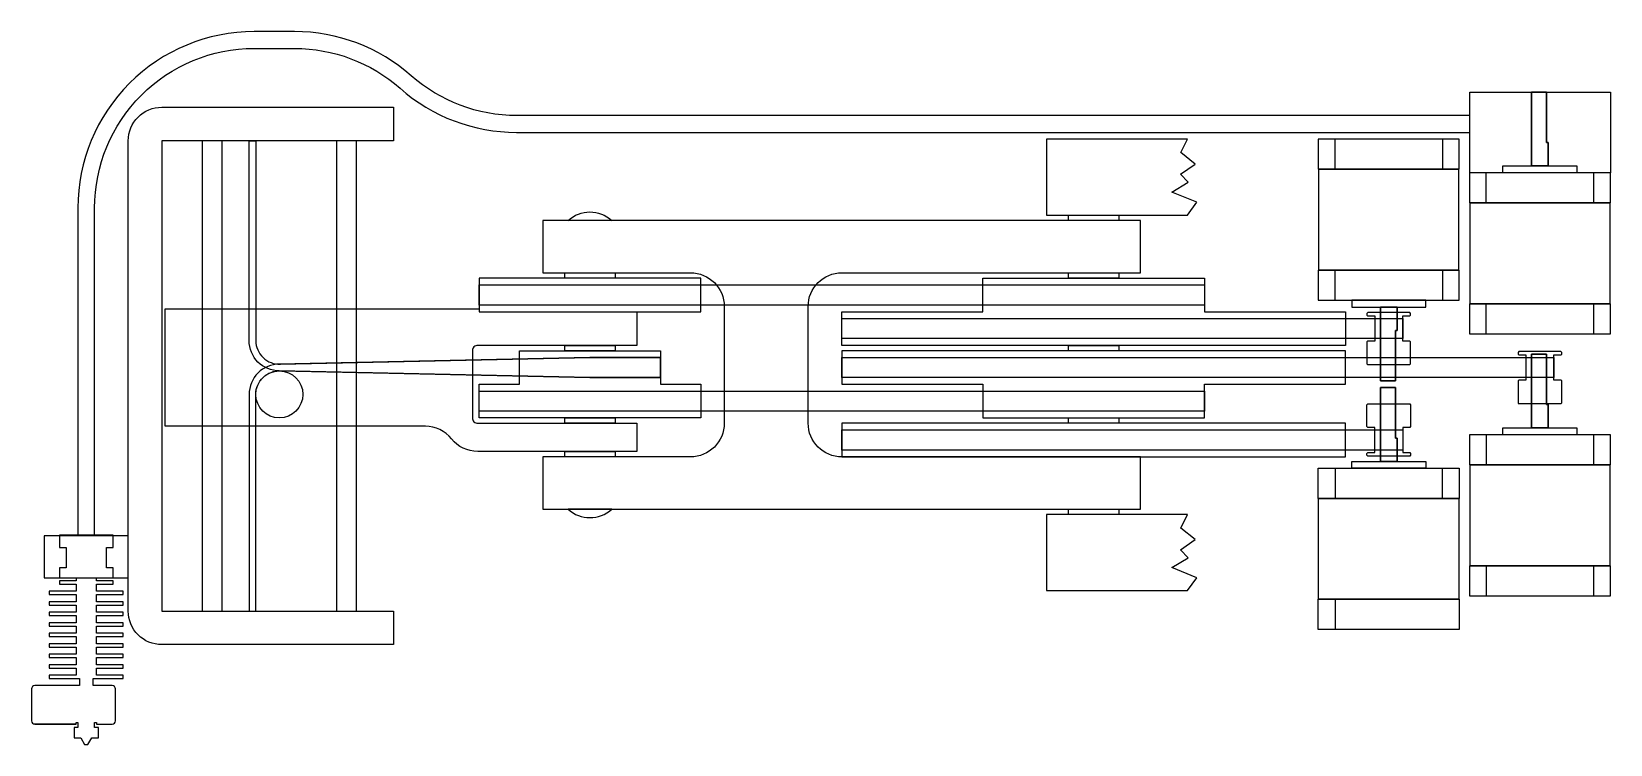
# Model space of a CAD drawing. Header units: inches. Extents: x -227 to 244, y -60 to 152.
import ezdxf

# ---------------------------------------------------------------- set-up
doc = ezdxf.new("R2010")
doc.units = ezdxf.units.IN
doc.header["$MEASUREMENT"] = 0

msp = doc.modelspace()

# ---------------------------------------------------------------- linework, layer by layer
for p, q in [((161.5, 111.41), (161.5, 120.41)), ((193.5, 120.41), (193.5, 111.41)), ((193.5, 120.41), (193.5, 111.41)), ((206.5, 101.41), (206.5, 110.41)), ((238.5, 110.41), (238.5, 101.41)), ((161.5, 72.41), (161.5, 81.41)), ((193.5, 81.41), (193.5, 72.41)), ((206.5, 62.41), (206.5, 71.41)), ((238.5, 71.41), (238.5, 62.41)), ((206.5, 32.41), (206.5, 23.41)), ((238.5, 32.41), (238.5, 23.41)), ((161.5, 22.41), (161.5, 13.41)), ((193.5, 13.41), (193.5, 22.41)), ((206.5, -6.59), (206.5, -15.59)), ((238.5, -6.59), (238.5, -15.59)), ((161.5, -16.59), (161.5, -25.59)), ((-213.42, -53.79), (-226.16, -53.79)), ((-212.92, -54.79), (-214.03, -54.79)), ((-214.03, -54.79), (-214.03, -57.79)), ((-213.42, -53.29), (-212.92, -53.29)), ((-212.92, -53.29), (-212.92, -54.79)), ((-214.03, -57.79), (-212.07, -57.79)), ((-212.07, -57.79), (-210.92, -59.79))]:
    msp.add_line(p, q)
for points in [[(-207.92, 2.51), (-207.92, 99.91, -0.414214), (-160.42, 147.41), (-148.4, 147.41, -0.182676), (-116.98, 135.53, 0.182676), (-82.25, 122.41), (201.6, 122.41), (201.6, 127.41), (-82.25, 127.41, -0.182676), (-113.67, 139.28, 0.182676), (-148.4, 152.41), (-160.42, 152.41, 0.414214), (-212.92, 99.91), (-212.92, 2.51)], [(-118.92, 119.91), (-187.92, 119.91), (-187.92, -20.09), (-118.92, -20.09), (-118.92, -30.09), (-187.92, -30.09, -0.414214), (-197.92, -20.09), (-197.92, 119.91, -0.414214), (-187.92, 129.91), (-118.92, 129.91)], [(-60.42, 55.41), (-39.42, 55.41), (-39.42, 49.41), (-60.42, 49.41), (-152.92, 51.41, -0.414214), (-161.92, 60.41), (-161.92, 119.91), (-159.92, 119.91), (-159.92, 60.41, 0.426935), (-152.61, 53.42)], [(103.58, 80.61), (103.58, 96.21), (-74.42, 96.21), (-74.42, 80.61), (-30.42, 80.61, -0.414214), (-20.42, 70.61), (-20.42, 35.81, -0.414214), (-30.42, 25.81), (-74.42, 25.81), (-74.42, 10.21), (103.58, 10.21), (103.58, 25.81), (14.58, 25.81, -0.414214), (4.58, 35.81), (4.58, 70.61, -0.414214), (14.58, 80.61)], [(-66.92, 96.21, -0.384615), (-53.92, 96.21)], [(-93.42, 69.91), (-93.42, 69.01), (-46.42, 69.01), (-46.42, 59.01), (-93.82, 59.01, 0.414214), (-95.42, 57.41), (-95.42, 37.41, 0.414214), (-93.82, 35.81), (-46.42, 35.81), (-46.42, 27.41), (-93.82, 27.41, -0.227735), (-101.62, 31.16, 0.227735), (-109.43, 34.91), (-186.92, 34.91), (-186.92, 69.91)], [(-60.42, 49.41), (-39.42, 49.41), (-39.42, 55.41), (-60.42, 55.41), (-152.92, 53.41, 0.414214), (-161.92, 44.41), (-161.92, -20.09), (-159.92, -20.09), (-159.92, 44.41, -0.426935), (-152.61, 51.4)], [(-66.92, 10.21, 0.384615), (-53.92, 10.21)], [(-207.42, -53.79), (-202.73, -53.79, 0.414214), (-201.73, -52.79), (-201.73, -43.29, 0.414214), (-202.73, -42.29), (-207.42, -42.29), (-208.37, -42.29), (-208.37, -40.19), (-199.42, -40.19), (-199.42, -39.19), (-207.42, -39.19), (-207.42, -37.07), (-199.42, -37.07), (-199.42, -36.07), (-207.42, -36.07), (-207.42, -33.94), (-199.42, -33.94), (-199.42, -32.94), (-207.42, -32.94), (-207.42, -30.82), (-199.42, -30.82), (-199.42, -29.82), (-207.42, -29.82), (-207.42, -27.69), (-199.42, -27.69), (-199.42, -26.69), (-207.42, -26.69), (-207.42, -24.57), (-199.42, -24.57), (-199.42, -23.57), (-207.42, -23.57), (-207.42, -21.44), (-199.42, -21.44), (-199.42, -20.44), (-207.42, -20.44), (-207.42, -18.32), (-199.42, -18.32), (-199.42, -17.32), (-207.42, -17.32), (-207.42, -15.19), (-199.42, -15.19), (-199.42, -14.19), (-207.42, -14.19), (-207.42, -12.07), (-202.42, -12.07), (-202.42, -11.07), (-207.42, -11.07), (-207.42, -10.19), (-202.42, -10.19), (-202.42, -7.19), (-204.42, -7.19), (-204.42, -1.19), (-202.42, -1.19), (-202.42, 2.51), (-218.42, 2.51), (-218.42, -1.19), (-216.42, -1.19), (-216.42, -7.19), (-218.42, -7.19), (-218.42, -10.19), (-213.42, -10.19), (-213.42, -11.07), (-218.42, -11.07), (-218.42, -12.07), (-213.42, -12.07), (-213.42, -14.19), (-221.42, -14.19), (-221.42, -15.19), (-213.42, -15.19), (-213.42, -17.32), (-221.42, -17.32), (-221.42, -18.32), (-213.42, -18.32), (-213.42, -20.44), (-221.42, -20.44), (-221.42, -21.44), (-213.42, -21.44), (-213.42, -23.57), (-221.42, -23.57), (-221.42, -24.57), (-213.42, -24.57), (-213.42, -26.69), (-221.42, -26.69), (-221.42, -27.69), (-213.42, -27.69), (-213.42, -29.82), (-221.42, -29.82), (-221.42, -30.82), (-213.42, -30.82), (-213.42, -32.94), (-221.42, -32.94), (-221.42, -33.94), (-213.42, -33.94), (-213.42, -36.07), (-221.42, -36.07), (-221.42, -37.07), (-213.42, -37.07), (-213.42, -39.19), (-221.42, -39.19), (-221.42, -40.19), (-212.47, -40.19), (-212.47, -42.29), (-213.42, -42.29), (-225.71, -42.29, 0.414214), (-226.71, -43.29), (-226.71, -52.79, 0.414214), (-225.71, -53.79), (-213.42, -53.79), (-213.42, -53.29), (-212.92, -53.29), (-212.92, -54.79), (-214.03, -54.79), (-214.03, -57.79), (-212.07, -57.79), (-210.92, -59.79), (-209.92, -59.79), (-208.76, -57.79), (-206.8, -57.79), (-206.8, -54.79), (-207.92, -54.79), (-207.92, -53.29), (-207.42, -53.29)]]:
    msp.add_lwpolyline(points, format="xyb", close=True)
for points in [[(243.5, 110.41), (201.6, 110.41), (201.6, 134.41), (243.5, 134.41)], [(224.5, 134.41), (224.5, 119.41), (225, 119.41), (225, 112.41), (220, 112.41), (225, 112.41), (225, 119.41), (224.5, 119.41), (224.5, 134.41), (220, 134.41), (220, 112.41), (220, 134.41), (220, 112.41), (220, 134.41)], [(-175.92, -20.09), (-169.92, -20.09), (-169.92, 119.91), (-175.92, 119.91)], [(-135.92, -20.09), (-129.92, -20.09), (-129.92, 119.91), (-135.92, 119.91)], [(75.58, 97.81), (117.58, 97.81), (120.37, 101.63), (112.87, 104.65), (117.72, 107.57), (115.43, 109.95), (119.82, 112.96), (115.52, 116.43), (117.58, 120.41), (75.58, 120.41)], [(156.5, 111.41), (198.5, 111.41), (198.5, 120.41), (156.5, 120.41)], [(156.6, 81.41), (198.4, 81.41), (198.4, 111.41), (156.6, 111.41)], [(201.5, 101.41), (243.5, 101.41), (243.5, 110.41), (201.5, 110.41)], [(211.5, 112.41), (233.5, 112.41), (233.5, 110.41), (211.5, 110.41)], [(201.6, 71.41), (243.4, 71.41), (243.4, 101.41), (201.6, 101.41)], [(82.08, 96.21), (82.08, 97.81), (97.08, 97.81), (97.08, 96.21)], [(-67.92, 79.01), (-67.92, 80.61), (-52.92, 80.61), (-52.92, 79.01)], [(82.08, 79.01), (82.08, 80.61), (97.08, 80.61), (97.08, 79.01)], [(156.5, 72.41), (198.5, 72.41), (198.5, 81.41), (156.5, 81.41)], [(-93.42, 69.01), (-27.42, 69.01), (-27.42, 79.01), (-93.42, 79.01)], [(122.58, 71.01), (-93.42, 71.01), (-93.42, 77.01), (122.58, 77.01)], [(122.58, 79.01), (122.58, 69.01), (164.58, 69.01), (164.58, 59.01), (14.58, 59.01), (14.58, 69.01), (56.58, 69.01), (56.58, 79.01)], [(166.5, 70.41), (188.5, 70.41), (188.5, 72.41), (166.5, 72.41)], [(201.5, 62.41), (243.5, 62.41), (243.5, 71.41), (201.5, 71.41)], [(181.69, 61.01), (14.58, 61.01), (14.58, 67.01), (181.69, 67.01)], [(184, 68.51), (183.75, 68.76), (171.25, 68.76), (171, 68.51), (171, 68.01), (171.25, 67.76), (173.31, 67.76), (173.31, 60.26), (171.25, 60.26), (171, 60.01), (171, 53.51), (171.25, 53.26), (183.75, 53.26), (184, 53.51), (184, 60.01), (183.75, 60.26), (181.69, 60.26), (181.69, 67.76), (183.75, 67.76), (184, 68.01)], [(179.5, 48.41), (179.5, 63.41), (180, 63.41), (180, 70.41), (175, 70.41), (180, 70.41), (180, 63.41), (179.5, 63.41), (179.5, 48.41), (175, 48.41), (175, 70.41), (175, 48.41), (175, 70.41), (175, 48.41)], [(-93.42, 37.41), (-93.42, 47.41), (-81.42, 47.41), (-81.42, 57.41), (-39.42, 57.41), (-39.42, 47.41), (-27.42, 47.41), (-27.42, 37.41)], [(-67.92, 57.41), (-67.92, 59.01), (-52.92, 59.01), (-52.92, 57.41)], [(122.58, 37.41), (122.58, 47.41), (164.58, 47.41), (164.58, 57.41), (14.58, 57.41), (14.58, 47.41), (56.58, 47.41), (56.58, 37.41)], [(82.08, 57.41), (82.08, 59.01), (97.08, 59.01), (97.08, 57.41)], [(229, 56.91), (228.75, 57.16), (216.25, 57.16), (216, 56.91), (216, 56.41), (216.25, 56.16), (218.31, 56.16), (218.31, 48.66), (216.25, 48.66), (216, 48.41), (216, 41.66), (228.75, 41.66), (229, 41.91), (229, 48.41), (228.75, 48.66), (226.69, 48.66), (226.69, 56.16), (228.75, 56.16), (229, 56.41)], [(226.69, 49.41), (14.58, 49.41), (14.58, 55.41), (226.69, 55.41)], [(224.5, 56.41), (224.5, 41.41), (225, 41.41), (225, 34.41), (220, 34.41), (225, 34.41), (225, 41.41), (224.5, 41.41), (224.5, 56.41), (220, 56.41), (220, 34.41), (220, 56.41), (220, 34.41), (220, 56.41)], [(122.58, 39.41), (-93.42, 39.41), (-93.42, 45.41), (122.58, 45.41)], [(179.5, 46.41), (179.5, 31.41), (180, 31.41), (180, 24.41), (175, 24.41), (180, 24.41), (180, 31.41), (179.5, 31.41), (179.5, 46.41), (175, 46.41), (175, 24.41), (175, 46.41), (175, 24.41), (175, 46.41)], [(184, 26.31), (183.75, 26.06), (171.25, 26.06), (171, 26.31), (171, 26.81), (171.25, 27.06), (173.31, 27.06), (173.31, 34.56), (171.25, 34.56), (171, 34.81), (171, 41.31), (171.25, 41.56), (183.75, 41.56), (184, 41.31), (184, 34.81), (183.75, 34.56), (181.69, 34.56), (181.69, 27.06), (183.75, 27.06), (184, 26.81)], [(-67.92, 35.81), (-67.92, 37.41), (-52.92, 37.41), (-52.92, 35.81)], [(164.58, 35.81), (14.58, 35.81), (14.58, 25.81), (164.58, 25.81)], [(181.69, 27.81), (14.58, 27.81), (14.58, 33.81), (181.69, 33.81)], [(82.08, 35.81), (82.08, 37.41), (97.08, 37.41), (97.08, 35.81)], [(211.5, 34.41), (233.5, 34.41), (233.5, 32.41), (211.5, 32.41)], [(201.5, 23.41), (243.5, 23.41), (243.5, 32.41), (201.5, 32.41)], [(-67.92, 25.81), (-67.92, 27.41), (-52.92, 27.41), (-52.92, 25.81)], [(166.5, 24.41), (188.5, 24.41), (188.5, 22.41), (166.5, 22.41)], [(156.5, 22.41), (198.5, 22.41), (198.5, 13.41), (156.5, 13.41)], [(201.6, -6.59), (243.4, -6.59), (243.4, 23.41), (201.6, 23.41)], [(82.08, 8.61), (82.08, 10.21), (97.08, 10.21), (97.08, 8.61)], [(156.6, 13.41), (198.4, 13.41), (198.4, -16.59), (156.6, -16.59)], [(75.58, -13.99), (117.58, -13.99), (120.37, -10.17), (112.87, -7.15), (117.72, -4.23), (115.43, -1.85), (119.82, 1.16), (115.52, 4.63), (117.58, 8.61), (75.58, 8.61)], [(-222.92, 2.31), (-222.92, -10.19), (-197.92, -10.19), (-197.92, 2.31)], [(201.5, -15.59), (243.5, -15.59), (243.5, -6.59), (201.5, -6.59)], [(156.5, -16.59), (198.5, -16.59), (198.5, -25.59), (156.5, -25.59)]]:
    msp.add_lwpolyline(points, close=True)
msp.add_circle((-152.92, 44.41), 7)

doc.saveas('drawing.dxf')
